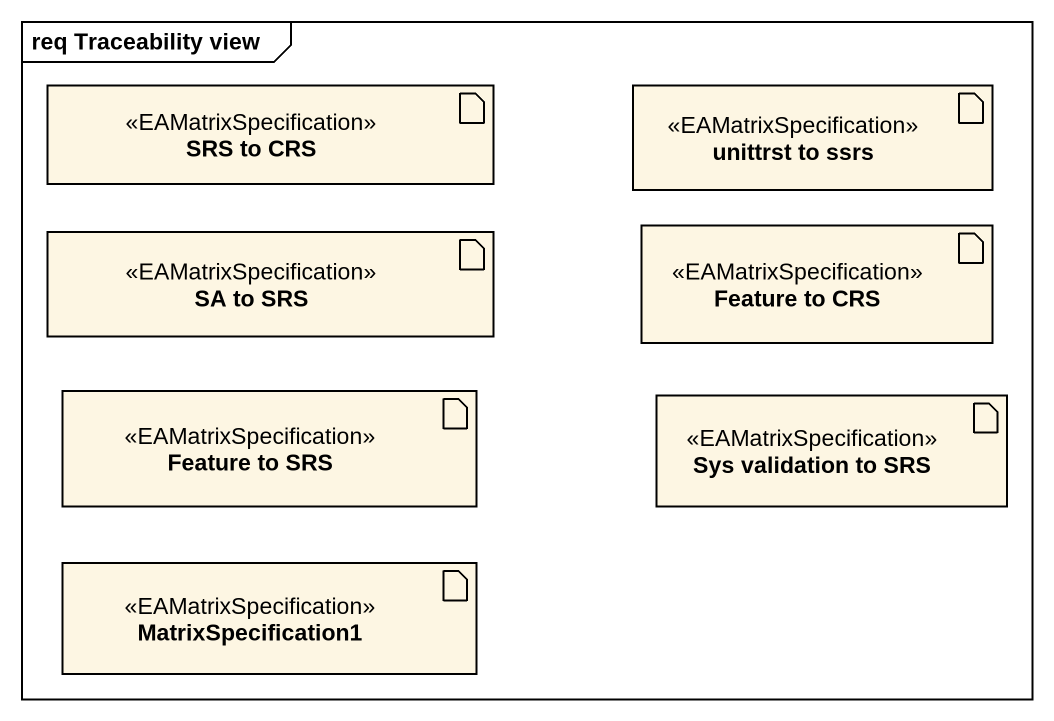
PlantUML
@startuml
mainframe req Traceability view
artifact "SRS to CRS" as SRS_to_CRS <<EAMatrixSpecification>>
artifact "unittrst to ssrs" as unittrst_to_ssrs <<EAMatrixSpecification>>
artifact "SA to SRS" as SA_to_SRS <<EAMatrixSpecification>>
artifact "Feature to CRS" as Feature_to_CRS <<EAMatrixSpecification>>
artifact "Feature to SRS" as Feature_to_SRS <<EAMatrixSpecification>>
artifact "Sys validation to SRS" as Sys_validation_to_SRS <<EAMatrixSpecification>>
artifact MatrixSpecification1 <<EAMatrixSpecification>>
@enduml
